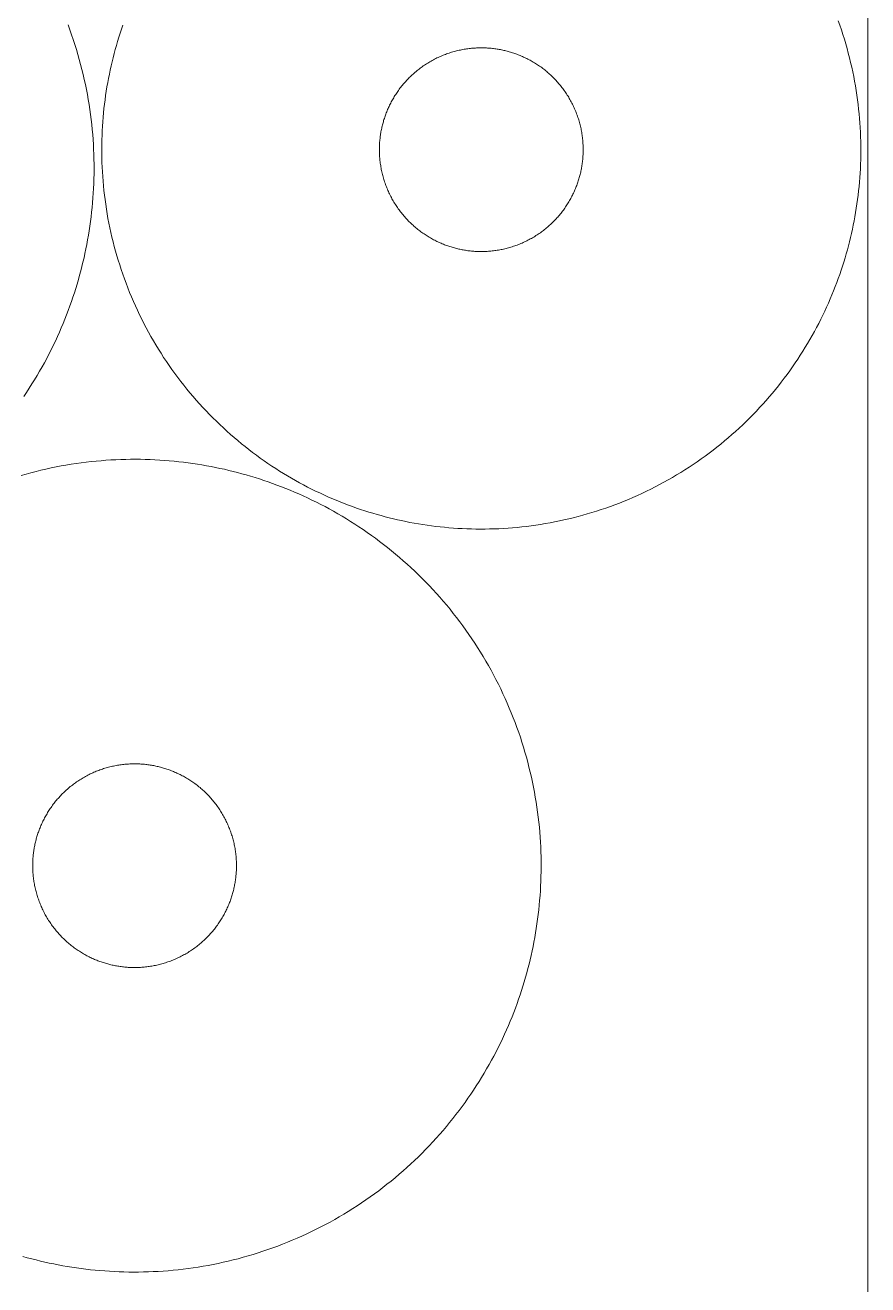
# Model space of a CAD drawing. Header units: inches. Extents: x -487 to 78, y 105 to 340.
# Drawn here: x 41.9 to 78.1, y 243 to 297.2 of the extents above; entities that cross this region are included whole.
import ezdxf

# ---------------------------------------------------------------- set-up
doc = ezdxf.new("R2010")
doc.units = ezdxf.units.IN
doc.header["$MEASUREMENT"] = 0
doc.layers.add('Capa 1', color=7, linetype='Continuous')
doc.layers.add('Capa 3', color=150, linetype='Continuous')

msp = doc.modelspace()

# ---------------------------------------------------------------- linework, layer by layer
at = {"layer": 'Capa 1', "color": 28, "lineweight": 9, "true_color": 0x11100b}
for points in [[(41.834, 281.193), (41.954, 281.372), (42.071, 281.552), (42.186, 281.733), (42.298, 281.914), (42.407, 282.097), (42.514, 282.28), (42.621, 282.464), (42.722, 282.649), (42.823, 282.834), (42.918, 283.02), (43.014, 283.206), (43.104, 283.393), (43.194, 283.58), (43.282, 283.768), (43.366, 283.956), (43.448, 284.144), (43.527, 284.332), (43.604, 284.521), (43.678, 284.709), (43.749, 284.898), (43.82, 285.087), (43.885, 285.276), (43.951, 285.465), (44.014, 285.654), (44.071, 285.842), (44.129, 286.031), (44.183, 286.219), (44.238, 286.407), (44.287, 286.595), (44.336, 286.783), (44.38, 286.971), (44.426, 287.16), (44.467, 287.351), (44.508, 287.543), (44.547, 287.736), (44.582, 287.931), (44.615, 288.127), (44.648, 288.324), (44.678, 288.522), (44.705, 288.721), (44.73, 288.921), (44.754, 289.123), (44.773, 289.325), (44.792, 289.529), (44.809, 289.734), (44.822, 289.939), (44.836, 290.145), (44.844, 290.352), (44.85, 290.561), (44.855, 290.769), (44.858, 290.979), (44.855, 291.19), (44.853, 291.401), (44.847, 291.612), (44.839, 291.824), (44.828, 292.037), (44.814, 292.25), (44.798, 292.464), (44.779, 292.678), (44.757, 292.892), (44.732, 293.107), (44.705, 293.322), (44.675, 293.537), (44.642, 293.752), (44.607, 293.968), (44.568, 294.183), (44.527, 294.399), (44.484, 294.614), (44.437, 294.829), (44.388, 295.044), (44.336, 295.259), (44.279, 295.474), (44.221, 295.688), (44.161, 295.902), (44.099, 296.115), (44.03, 296.328), (43.962, 296.541), (43.891, 296.753), (43.814, 296.964), (43.738, 297.174)], [(46.096, 297.171), (46.033, 296.995), (45.975, 296.819), (45.921, 296.643), (45.866, 296.467), (45.817, 296.291), (45.768, 296.115), (45.719, 295.94), (45.675, 295.765), (45.631, 295.589), (45.59, 295.412), (45.552, 295.234), (45.514, 295.055), (45.478, 294.875), (45.445, 294.693), (45.413, 294.51), (45.382, 294.326), (45.355, 294.141), (45.331, 293.955), (45.306, 293.768), (45.284, 293.58), (45.265, 293.391), (45.249, 293.201), (45.232, 293.01), (45.219, 292.818), (45.208, 292.625), (45.199, 292.432), (45.194, 292.238), (45.188, 292.043), (45.188, 291.847), (45.188, 291.651), (45.191, 291.454), (45.197, 291.256), (45.205, 291.058), (45.216, 290.859), (45.23, 290.66), (45.243, 290.461), (45.262, 290.261), (45.281, 290.061), (45.306, 289.86), (45.331, 289.66), (45.358, 289.459), (45.388, 289.258), (45.421, 289.057), (45.456, 288.856), (45.494, 288.655), (45.536, 288.454), (45.579, 288.253), (45.626, 288.052), (45.675, 287.852), (45.727, 287.651), (45.781, 287.451), (45.839, 287.251), (45.896, 287.052), (45.959, 286.854), (46.024, 286.655), (46.09, 286.457), (46.161, 286.26), (46.232, 286.064), (46.309, 285.868), (46.385, 285.673), (46.467, 285.479), (46.549, 285.286), (46.634, 285.094), (46.721, 284.902), (46.811, 284.712), (46.904, 284.523), (47, 284.335), (47.098, 284.147), (47.199, 283.962), (47.3, 283.777), (47.407, 283.594), (47.513, 283.412), (47.625, 283.232), (47.737, 283.053), (47.849, 282.876), (47.967, 282.7), (48.087, 282.525), (48.207, 282.353), (48.33, 282.182), (48.456, 282.012), (48.584, 281.845), (48.713, 281.679), (48.844, 281.515), (48.978, 281.353), (49.114, 281.193), (49.251, 281.034), (49.39, 280.878), (49.532, 280.724), (49.674, 280.571), (49.819, 280.421), (49.967, 280.273), (50.114, 280.127), (50.262, 279.983), (50.415, 279.841), (50.568, 279.701), (50.721, 279.564), (50.876, 279.429), (51.032, 279.296), (51.191, 279.165), (51.352, 279.037), (51.51, 278.911), (51.674, 278.787), (51.835, 278.665), (51.999, 278.546), (52.166, 278.429), (52.333, 278.315), (52.499, 278.203), (52.666, 278.093), (52.835, 277.986), (53.005, 277.881), (53.174, 277.778), (53.346, 277.678), (53.518, 277.58), (53.69, 277.485), (53.862, 277.392), (54.037, 277.301), (54.209, 277.213), (54.384, 277.127), (54.559, 277.044), (54.734, 276.963), (54.911, 276.884), (55.086, 276.807), (55.261, 276.733), (55.439, 276.662), (55.614, 276.592), (55.791, 276.525), (55.966, 276.461), (56.143, 276.398), (56.318, 276.338), (56.496, 276.28), (56.671, 276.224), (56.848, 276.171), (57.023, 276.119), (57.198, 276.07), (57.376, 276.023), (57.55, 275.979), (57.725, 275.936), (57.903, 275.895), (58.08, 275.855), (58.258, 275.818), (58.438, 275.782), (58.621, 275.749), (58.804, 275.717), (58.987, 275.687), (59.173, 275.659), (59.359, 275.633), (59.545, 275.61), (59.733, 275.588), (59.925, 275.569), (60.113, 275.551), (60.304, 275.536), (60.495, 275.523), (60.689, 275.512), (60.883, 275.504), (61.077, 275.498), (61.271, 275.493), (61.468, 275.492), (61.665, 275.493), (61.861, 275.496), (62.058, 275.501), (62.255, 275.509), (62.454, 275.519), (62.654, 275.532), (62.853, 275.548), (63.053, 275.565), (63.252, 275.586), (63.454, 275.609), (63.654, 275.634), (63.856, 275.662), (64.055, 275.693), (64.257, 275.726), (64.459, 275.761), (64.659, 275.8), (64.861, 275.841), (65.06, 275.884), (65.263, 275.93), (65.462, 275.979), (65.664, 276.03), (65.864, 276.085), (66.063, 276.141), (66.262, 276.2), (66.462, 276.262), (66.659, 276.327), (66.858, 276.394), (67.055, 276.464), (67.251, 276.537), (67.445, 276.612), (67.642, 276.689), (67.836, 276.769), (68.027, 276.853), (68.221, 276.938), (68.413, 277.026), (68.601, 277.116), (68.792, 277.209), (68.981, 277.304), (69.167, 277.403), (69.352, 277.503), (69.538, 277.605), (69.721, 277.711), (69.901, 277.818), (70.082, 277.928), (70.262, 278.04), (70.44, 278.155), (70.614, 278.271), (70.789, 278.39), (70.961, 278.511), (71.134, 278.635), (71.303, 278.76), (71.47, 278.887), (71.636, 279.017), (71.8, 279.149), (71.961, 279.282), (72.123, 279.418), (72.281, 279.555), (72.437, 279.694), (72.59, 279.836), (72.743, 279.978), (72.893, 280.123), (73.04, 280.269), (73.188, 280.417), (73.333, 280.567), (73.472, 280.718), (73.614, 280.87), (73.751, 281.024), (73.885, 281.18), (74.018, 281.337), (74.15, 281.495), (74.278, 281.654), (74.404, 281.815), (74.527, 281.977), (74.65, 282.14), (74.767, 282.304), (74.884, 282.469), (74.999, 282.635), (75.111, 282.802), (75.22, 282.97), (75.327, 283.139), (75.433, 283.309), (75.535, 283.479), (75.636, 283.65), (75.734, 283.822), (75.83, 283.994), (75.923, 284.167), (76.013, 284.34), (76.1, 284.514), (76.188, 284.689), (76.27, 284.864), (76.351, 285.039), (76.431, 285.214), (76.507, 285.39), (76.581, 285.566), (76.652, 285.742), (76.723, 285.918), (76.788, 286.094), (76.854, 286.27), (76.917, 286.447), (76.977, 286.623), (77.034, 286.799), (77.089, 286.975), (77.144, 287.151), (77.196, 287.327), (77.245, 287.503), (77.291, 287.678), (77.335, 287.853), (77.379, 288.029), (77.42, 288.206), (77.458, 288.384), (77.496, 288.563), (77.532, 288.743), (77.564, 288.925), (77.597, 289.108), (77.627, 289.291), (77.655, 289.476), (77.679, 289.663), (77.704, 289.85), (77.726, 290.038), (77.745, 290.227), (77.764, 290.417), (77.777, 290.608), (77.791, 290.8), (77.802, 290.992), (77.81, 291.186), (77.816, 291.38), (77.821, 291.575), (77.821, 291.771), (77.821, 291.967), (77.819, 292.164), (77.813, 292.362), (77.805, 292.56), (77.794, 292.758), (77.783, 292.957), (77.767, 293.157), (77.747, 293.357), (77.728, 293.557), (77.707, 293.757), (77.679, 293.958), (77.652, 294.159), (77.622, 294.36), (77.589, 294.561), (77.554, 294.762), (77.515, 294.963), (77.474, 295.164), (77.431, 295.365), (77.384, 295.566), (77.335, 295.766), (77.283, 295.967), (77.228, 296.167), (77.174, 296.367), (77.114, 296.566), (77.051, 296.765), (76.988, 296.963), (76.92, 297.16), (76.849, 297.358)], [(62.566, 296.059), (62.615, 296.047), (62.662, 296.034), (62.708, 296.021), (62.755, 296.007), (62.804, 295.993), (62.85, 295.978), (62.897, 295.962), (62.946, 295.946), (62.992, 295.929), (63.039, 295.912), (63.088, 295.894), (63.135, 295.875), (63.181, 295.856), (63.227, 295.836), (63.276, 295.816), (63.323, 295.795), (63.369, 295.773), (63.416, 295.751), (63.462, 295.728), (63.512, 295.704), (63.558, 295.68), (63.604, 295.654), (63.651, 295.629), (63.695, 295.603), (63.741, 295.576), (63.787, 295.548), (63.834, 295.52), (63.878, 295.491), (63.924, 295.462), (63.968, 295.432), (64.011, 295.401), (64.058, 295.369), (64.102, 295.337), (64.145, 295.305), (64.189, 295.272), (64.233, 295.238), (64.274, 295.203), (64.317, 295.168), (64.358, 295.133), (64.399, 295.096), (64.443, 295.059), (64.484, 295.022), (64.522, 294.984), (64.563, 294.945), (64.604, 294.906), (64.642, 294.866), (64.681, 294.826), (64.719, 294.785), (64.757, 294.744), (64.796, 294.702), (64.831, 294.659), (64.869, 294.616), (64.905, 294.573), (64.94, 294.528), (64.973, 294.484), (65.009, 294.439), (65.041, 294.394), (65.074, 294.348), (65.107, 294.301), (65.14, 294.254), (65.17, 294.207), (65.203, 294.16), (65.233, 294.112), (65.263, 294.063), (65.29, 294.014), (65.317, 293.965), (65.345, 293.916), (65.372, 293.866), (65.399, 293.815), (65.424, 293.765), (65.451, 293.715), (65.473, 293.663), (65.498, 293.612), (65.519, 293.56), (65.544, 293.508), (65.563, 293.456), (65.585, 293.404), (65.604, 293.351), (65.626, 293.299), (65.642, 293.246), (65.662, 293.193), (65.678, 293.139), (65.694, 293.086), (65.711, 293.033), (65.727, 292.979), (65.741, 292.925), (65.754, 292.871), (65.768, 292.818), (65.782, 292.764), (65.793, 292.71), (65.803, 292.656), (65.814, 292.602), (65.823, 292.548), (65.831, 292.494), (65.839, 292.44), (65.847, 292.386), (65.856, 292.332), (65.861, 292.278), (65.866, 292.225), (65.872, 292.171), (65.875, 292.117), (65.877, 292.064), (65.88, 292.011), (65.883, 291.957), (65.886, 291.904), (65.886, 291.851), (65.886, 291.799), (65.886, 291.746), (65.886, 291.694), (65.883, 291.642), (65.88, 291.59), (65.877, 291.538), (65.875, 291.487), (65.869, 291.435), (65.866, 291.384), (65.861, 291.334), (65.856, 291.283), (65.847, 291.233), (65.842, 291.183), (65.834, 291.133), (65.825, 291.084), (65.817, 291.035), (65.809, 290.986), (65.798, 290.938), (65.787, 290.889), (65.779, 290.841), (65.768, 290.794), (65.754, 290.747), (65.743, 290.7), (65.73, 290.653), (65.716, 290.606), (65.703, 290.559), (65.689, 290.511), (65.675, 290.464), (65.659, 290.417), (65.642, 290.37), (65.626, 290.322), (65.61, 290.275), (65.59, 290.227), (65.571, 290.18), (65.552, 290.133), (65.533, 290.086), (65.511, 290.038), (65.492, 289.991), (65.47, 289.944), (65.446, 289.897), (65.424, 289.851), (65.399, 289.804), (65.375, 289.757), (65.35, 289.711), (65.325, 289.665), (65.298, 289.619), (65.271, 289.573), (65.243, 289.527), (65.216, 289.481), (65.186, 289.436), (65.159, 289.391), (65.129, 289.346), (65.096, 289.301), (65.066, 289.257), (65.033, 289.213), (65, 289.169), (64.968, 289.126), (64.935, 289.083), (64.899, 289.04), (64.864, 288.997), (64.828, 288.955), (64.793, 288.914), (64.754, 288.872), (64.719, 288.831), (64.681, 288.791), (64.642, 288.751), (64.601, 288.711), (64.563, 288.672), (64.522, 288.633), (64.481, 288.594), (64.44, 288.557), (64.397, 288.519), (64.356, 288.482), (64.312, 288.446), (64.268, 288.41), (64.224, 288.375), (64.181, 288.34), (64.134, 288.306), (64.091, 288.272), (64.044, 288.239), (63.998, 288.206), (63.951, 288.174), (63.902, 288.143), (63.856, 288.112), (63.807, 288.082), (63.76, 288.053), (63.711, 288.024), (63.662, 287.996), (63.613, 287.968), (63.563, 287.941), (63.512, 287.915), (63.462, 287.889), (63.41, 287.864), (63.359, 287.84), (63.309, 287.816), (63.258, 287.794), (63.205, 287.771), (63.154, 287.75), (63.099, 287.729), (63.047, 287.709), (62.995, 287.689), (62.943, 287.671), (62.889, 287.653), (62.837, 287.635), (62.782, 287.618), (62.727, 287.603), (62.676, 287.587), (62.621, 287.573), (62.569, 287.559), (62.514, 287.546), (62.46, 287.534), (62.405, 287.522), (62.353, 287.511), (62.299, 287.501), (62.244, 287.491), (62.189, 287.482), (62.137, 287.474), (62.083, 287.467), (62.028, 287.46), (61.973, 287.454), (61.921, 287.448), (61.867, 287.443), (61.812, 287.439), (61.76, 287.436), (61.706, 287.433), (61.654, 287.431), (61.599, 287.429), (61.547, 287.429), (61.495, 287.428), (61.443, 287.429), (61.389, 287.43), (61.337, 287.431), (61.285, 287.434), (61.233, 287.436), (61.184, 287.44), (61.132, 287.444), (61.08, 287.449), (61.031, 287.454), (60.979, 287.46), (60.93, 287.466), (60.878, 287.473), (60.829, 287.481), (60.78, 287.489), (60.73, 287.497), (60.681, 287.506), (60.635, 287.516), (60.586, 287.526), (60.536, 287.537), (60.49, 287.547), (60.444, 287.559), (60.397, 287.571), (60.348, 287.583), (60.302, 287.597), (60.255, 287.611), (60.209, 287.625), (60.159, 287.64), (60.113, 287.655), (60.066, 287.671), (60.017, 287.688), (59.971, 287.706), (59.925, 287.724), (59.875, 287.742), (59.829, 287.762), (59.782, 287.782), (59.736, 287.802), (59.687, 287.823), (59.64, 287.845), (59.594, 287.867), (59.547, 287.891), (59.501, 287.914), (59.455, 287.938), (59.408, 287.963), (59.362, 287.989), (59.315, 288.015), (59.269, 288.042), (59.222, 288.07), (59.179, 288.098), (59.132, 288.127), (59.086, 288.156), (59.042, 288.186), (58.998, 288.217), (58.955, 288.248), (58.908, 288.28), (58.864, 288.313), (58.821, 288.346), (58.78, 288.38), (58.736, 288.415), (58.692, 288.449), (58.651, 288.485), (58.61, 288.522), (58.57, 288.559), (58.528, 288.596), (58.487, 288.634), (58.447, 288.673), (58.408, 288.712), (58.367, 288.752), (58.329, 288.792), (58.291, 288.833), (58.253, 288.874), (58.214, 288.916), (58.179, 288.959), (58.143, 289.002), (58.105, 289.045), (58.072, 289.089), (58.037, 289.134), (58.001, 289.179), (57.968, 289.224), (57.936, 289.27), (57.903, 289.317), (57.87, 289.363), (57.84, 289.411), (57.81, 289.458), (57.777, 289.506), (57.75, 289.554), (57.72, 289.603), (57.693, 289.653), (57.665, 289.702), (57.638, 289.752), (57.611, 289.802), (57.586, 289.853), (57.561, 289.904), (57.537, 289.955), (57.512, 290.006), (57.49, 290.058), (57.468, 290.109), (57.447, 290.162), (57.425, 290.214), (57.406, 290.267), (57.387, 290.319), (57.367, 290.372), (57.348, 290.425), (57.332, 290.479), (57.316, 290.532), (57.299, 290.585), (57.283, 290.639), (57.269, 290.693), (57.255, 290.746), (57.242, 290.8), (57.231, 290.854), (57.217, 290.908), (57.206, 290.962), (57.198, 291.016), (57.187, 291.07), (57.179, 291.124), (57.171, 291.178), (57.162, 291.232), (57.157, 291.286), (57.149, 291.34), (57.143, 291.393), (57.141, 291.447), (57.135, 291.5), (57.132, 291.554), (57.13, 291.607), (57.127, 291.661), (57.124, 291.714), (57.124, 291.767), (57.124, 291.819), (57.124, 291.872), (57.127, 291.924), (57.127, 291.976), (57.13, 292.028), (57.132, 292.08), (57.135, 292.131), (57.141, 292.183), (57.146, 292.234), (57.152, 292.285), (57.157, 292.335), (57.162, 292.385), (57.171, 292.435), (57.176, 292.485), (57.184, 292.534), (57.193, 292.583), (57.204, 292.632), (57.212, 292.68), (57.223, 292.728), (57.234, 292.776), (57.245, 292.824), (57.255, 292.871), (57.266, 292.918), (57.28, 292.965), (57.294, 293.012), (57.307, 293.059), (57.321, 293.107), (57.337, 293.154), (57.351, 293.201), (57.367, 293.249), (57.384, 293.296), (57.403, 293.343), (57.419, 293.39), (57.438, 293.438), (57.458, 293.485), (57.477, 293.532), (57.498, 293.58), (57.521, 293.626), (57.542, 293.673), (57.564, 293.72), (57.586, 293.767), (57.611, 293.814), (57.635, 293.861), (57.66, 293.907), (57.684, 293.953), (57.712, 293.999), (57.739, 294.045), (57.766, 294.091), (57.794, 294.137), (57.824, 294.182), (57.854, 294.227), (57.884, 294.272), (57.914, 294.317), (57.944, 294.361), (57.977, 294.405), (58.009, 294.448), (58.042, 294.492), (58.075, 294.535), (58.111, 294.578), (58.146, 294.62), (58.182, 294.662), (58.217, 294.704), (58.255, 294.746), (58.291, 294.787), (58.329, 294.827), (58.37, 294.867), (58.408, 294.907), (58.447, 294.946), (58.487, 294.985), (58.528, 295.024), (58.57, 295.061), (58.613, 295.099), (58.654, 295.136), (58.698, 295.172), (58.742, 295.208), (58.785, 295.243), (58.829, 295.278), (58.876, 295.312), (58.922, 295.346), (58.966, 295.379), (59.012, 295.412), (59.059, 295.443), (59.108, 295.475), (59.154, 295.505), (59.203, 295.536), (59.25, 295.565), (59.299, 295.594), (59.348, 295.622), (59.397, 295.65), (59.449, 295.677), (59.498, 295.703), (59.55, 295.729), (59.599, 295.754), (59.651, 295.778), (59.703, 295.801), (59.755, 295.824), (59.807, 295.846), (59.859, 295.868), (59.911, 295.889), (59.963, 295.909), (60.015, 295.929), (60.069, 295.947), (60.121, 295.965), (60.176, 295.983), (60.228, 295.999), (60.282, 296.015), (60.334, 296.031), (60.389, 296.045), (60.444, 296.059), (60.495, 296.072), (60.55, 296.084), (60.605, 296.096), (60.659, 296.107), (60.711, 296.117), (60.766, 296.127), (60.821, 296.136), (60.875, 296.144), (60.927, 296.151), (60.982, 296.158), (61.036, 296.164), (61.088, 296.17), (61.143, 296.175), (61.198, 296.179), (61.249, 296.182), (61.304, 296.185), (61.356, 296.187), (61.411, 296.188), (61.463, 296.19), (61.514, 296.19), (61.569, 296.189), (61.621, 296.188), (61.673, 296.186), (61.725, 296.184), (61.777, 296.181), (61.829, 296.178), (61.878, 296.174), (61.93, 296.169), (61.982, 296.164), (62.031, 296.158), (62.083, 296.152), (62.132, 296.144), (62.181, 296.137), (62.23, 296.129), (62.279, 296.121), (62.329, 296.112), (62.378, 296.102), (62.424, 296.092), (62.473, 296.081), (62.52, 296.071), (62.566, 296.059)], [(50.838, 277.972), (50.65, 278.018), (50.458, 278.062), (50.27, 278.104), (50.076, 278.144), (49.885, 278.182), (49.688, 278.219), (49.494, 278.252), (49.297, 278.284), (49.098, 278.314), (48.898, 278.342), (48.699, 278.367), (48.497, 278.39), (48.295, 278.411), (48.09, 278.43), (47.885, 278.446), (47.68, 278.46), (47.475, 278.472), (47.268, 278.481), (47.06, 278.488), (46.85, 278.492), (46.639, 278.494), (46.429, 278.493), (46.219, 278.489), (46.008, 278.484), (45.795, 278.475), (45.582, 278.464), (45.369, 278.45), (45.156, 278.434), (44.943, 278.415), (44.727, 278.393), (44.514, 278.368), (44.298, 278.341), (44.082, 278.311), (43.866, 278.279), (43.65, 278.243), (43.437, 278.205), (43.222, 278.164), (43.006, 278.12), (42.79, 278.074), (42.574, 278.024), (42.361, 277.972), (42.145, 277.917), (41.932, 277.859), (41.716, 277.798)], [(41.798, 244.208), (41.987, 244.156), (42.175, 244.105), (42.361, 244.057), (42.55, 244.012), (42.741, 243.968), (42.929, 243.926), (43.123, 243.885), (43.314, 243.848), (43.511, 243.811), (43.705, 243.777), (43.902, 243.745), (44.101, 243.716), (44.301, 243.688), (44.5, 243.662), (44.702, 243.639), (44.904, 243.619), (45.109, 243.6), (45.314, 243.584), (45.519, 243.57), (45.724, 243.558), (45.932, 243.549), (46.139, 243.542), (46.35, 243.538), (46.56, 243.536), (46.768, 243.537), (46.981, 243.54), (47.191, 243.546), (47.404, 243.555), (47.617, 243.566), (47.83, 243.58), (48.043, 243.596), (48.257, 243.615), (48.472, 243.637), (48.685, 243.661), (48.901, 243.688), (49.117, 243.718), (49.333, 243.751), (49.546, 243.787), (49.762, 243.825), (49.978, 243.866), (50.193, 243.91), (50.409, 243.956), (50.625, 244.006), (50.838, 244.058), (51.054, 244.113), (51.267, 244.171), (51.48, 244.232), (51.696, 244.295), (51.909, 244.362), (52.119, 244.431), (52.333, 244.503), (52.543, 244.578), (52.753, 244.655), (52.963, 244.736), (53.171, 244.819), (53.379, 244.905), (53.586, 244.993), (53.794, 245.085), (53.999, 245.179), (54.201, 245.276), (54.403, 245.376), (54.605, 245.478), (54.808, 245.583), (55.004, 245.69), (55.204, 245.8), (55.398, 245.913), (55.594, 246.028), (55.786, 246.146), (55.98, 246.266), (56.168, 246.388), (56.357, 246.514), (56.545, 246.641), (56.728, 246.771), (56.911, 246.902), (57.094, 247.037), (57.272, 247.174), (57.449, 247.312), (57.627, 247.453), (57.799, 247.596), (57.971, 247.742), (58.141, 247.889), (58.31, 248.038), (58.474, 248.189), (58.638, 248.342), (58.799, 248.497), (58.957, 248.653), (59.113, 248.812), (59.266, 248.972), (59.419, 249.134), (59.569, 249.297), (59.717, 249.462), (59.862, 249.629), (60.004, 249.797), (60.143, 249.966), (60.28, 250.137), (60.416, 250.309), (60.547, 250.483), (60.678, 250.657), (60.807, 250.833), (60.933, 251.01), (61.053, 251.188), (61.173, 251.367), (61.29, 251.547), (61.408, 251.728), (61.52, 251.909), (61.629, 252.092), (61.736, 252.275), (61.842, 252.459), (61.943, 252.644), (62.042, 252.829), (62.14, 253.015), (62.236, 253.201), (62.326, 253.388), (62.416, 253.575), (62.503, 253.763), (62.588, 253.951), (62.67, 254.139), (62.749, 254.327), (62.826, 254.516), (62.899, 254.704), (62.971, 254.893), (63.042, 255.082), (63.107, 255.271), (63.173, 255.46), (63.233, 255.648), (63.293, 255.837), (63.35, 256.026), (63.405, 256.214), (63.46, 256.402), (63.509, 256.59), (63.558, 256.777), (63.602, 256.965), (63.645, 257.155), (63.689, 257.346), (63.73, 257.538), (63.768, 257.731), (63.804, 257.926), (63.837, 258.121), (63.869, 258.318), (63.899, 258.516), (63.927, 258.716), (63.951, 258.916), (63.976, 259.118), (63.995, 259.32), (64.014, 259.524), (64.031, 259.728), (64.044, 259.934), (64.055, 260.14), (64.066, 260.347), (64.071, 260.556), (64.077, 260.764), (64.077, 260.974), (64.077, 261.184), (64.074, 261.395), (64.069, 261.607), (64.061, 261.819), (64.05, 262.032), (64.036, 262.245), (64.02, 262.459), (64.001, 262.673), (63.979, 262.887), (63.954, 263.102), (63.927, 263.317), (63.897, 263.532), (63.864, 263.747), (63.828, 263.963), (63.79, 264.178), (63.749, 264.394), (63.705, 264.609), (63.659, 264.824), (63.61, 265.039), (63.555, 265.254), (63.501, 265.469), (63.443, 265.683), (63.383, 265.897), (63.32, 266.11), (63.252, 266.323), (63.184, 266.536), (63.113, 266.748), (63.036, 266.959), (62.96, 267.169), (62.878, 267.379), (62.796, 267.588), (62.708, 267.795), (62.621, 268.002), (62.528, 268.208), (62.435, 268.413), (62.34, 268.617), (62.238, 268.82), (62.137, 269.022), (62.031, 269.222), (61.924, 269.421), (61.815, 269.618), (61.7, 269.815), (61.586, 270.009), (61.468, 270.202), (61.348, 270.394), (61.225, 270.584), (61.102, 270.773), (60.974, 270.959), (60.842, 271.144), (60.711, 271.328), (60.577, 271.509), (60.441, 271.688), (60.302, 271.866), (60.162, 272.042), (60.017, 272.215), (59.873, 272.387), (59.725, 272.557), (59.577, 272.724), (59.425, 272.889), (59.272, 273.052), (59.119, 273.213), (58.96, 273.372), (58.802, 273.529), (58.643, 273.683), (58.479, 273.835), (58.318, 273.984), (58.151, 274.131), (57.985, 274.276), (57.818, 274.419), (57.649, 274.559), (57.477, 274.696), (57.305, 274.832), (57.132, 274.964), (56.958, 275.094), (56.78, 275.222), (56.605, 275.347), (56.428, 275.469), (56.247, 275.59), (56.067, 275.707), (55.887, 275.822), (55.704, 275.935), (55.523, 276.044), (55.34, 276.152), (55.155, 276.256), (54.971, 276.359), (54.786, 276.458), (54.6, 276.555), (54.414, 276.65), (54.226, 276.742), (54.04, 276.831), (53.851, 276.918), (53.663, 277.002), (53.474, 277.084), (53.289, 277.164), (53.097, 277.24), (52.909, 277.315), (52.72, 277.387), (52.532, 277.456), (52.343, 277.523), (52.155, 277.587), (51.966, 277.649), (51.778, 277.709), (51.589, 277.766), (51.401, 277.821), (51.212, 277.874), (51.024, 277.924), (50.838, 277.972)], [(47.661, 265.265), (47.707, 265.253), (47.757, 265.24), (47.803, 265.227), (47.849, 265.213), (47.896, 265.199), (47.945, 265.184), (47.991, 265.168), (48.038, 265.152), (48.087, 265.136), (48.134, 265.118), (48.18, 265.1), (48.229, 265.081), (48.276, 265.062), (48.322, 265.043), (48.371, 265.022), (48.418, 265.001), (48.464, 264.979), (48.511, 264.956), (48.557, 264.933), (48.603, 264.91), (48.65, 264.885), (48.696, 264.861), (48.743, 264.835), (48.789, 264.809), (48.836, 264.782), (48.882, 264.754), (48.926, 264.726), (48.972, 264.697), (49.019, 264.668), (49.062, 264.638), (49.106, 264.607), (49.153, 264.576), (49.196, 264.544), (49.24, 264.511), (49.284, 264.478), (49.325, 264.444), (49.368, 264.409), (49.412, 264.374), (49.453, 264.338), (49.494, 264.302), (49.535, 264.265), (49.576, 264.228), (49.617, 264.19), (49.658, 264.151), (49.699, 264.112), (49.737, 264.072), (49.775, 264.032), (49.814, 263.991), (49.852, 263.949), (49.89, 263.908), (49.926, 263.865), (49.961, 263.822), (49.999, 263.778), (50.035, 263.734), (50.068, 263.69), (50.103, 263.645), (50.136, 263.599), (50.169, 263.554), (50.202, 263.507), (50.234, 263.46), (50.264, 263.413), (50.297, 263.366), (50.327, 263.318), (50.355, 263.269), (50.385, 263.22), (50.412, 263.171), (50.439, 263.122), (50.467, 263.072), (50.494, 263.022), (50.519, 262.971), (50.543, 262.92), (50.568, 262.869), (50.592, 262.818), (50.614, 262.766), (50.636, 262.714), (50.658, 262.662), (50.68, 262.61), (50.699, 262.557), (50.718, 262.505), (50.737, 262.451), (50.756, 262.399), (50.773, 262.345), (50.789, 262.292), (50.805, 262.238), (50.822, 262.185), (50.835, 262.131), (50.849, 262.077), (50.863, 262.023), (50.874, 261.97), (50.887, 261.915), (50.898, 261.862), (50.906, 261.808), (50.917, 261.754), (50.925, 261.7), (50.934, 261.646), (50.942, 261.592), (50.947, 261.538), (50.956, 261.484), (50.961, 261.43), (50.967, 261.377), (50.969, 261.323), (50.972, 261.27), (50.975, 261.216), (50.978, 261.163), (50.98, 261.11), (50.98, 261.057), (50.98, 261.005), (50.98, 260.952), (50.978, 260.9), (50.978, 260.848), (50.975, 260.796), (50.972, 260.744), (50.969, 260.693), (50.964, 260.641), (50.958, 260.59), (50.956, 260.539), (50.947, 260.489), (50.942, 260.439), (50.936, 260.389), (50.928, 260.339), (50.92, 260.29), (50.912, 260.241), (50.901, 260.192), (50.893, 260.143), (50.882, 260.095), (50.871, 260.047), (50.86, 260), (50.849, 259.953), (50.838, 259.906), (50.825, 259.859), (50.811, 259.812), (50.797, 259.764), (50.784, 259.717), (50.77, 259.67), (50.753, 259.623), (50.737, 259.575), (50.721, 259.528), (50.702, 259.481), (50.685, 259.433), (50.666, 259.386), (50.647, 259.339), (50.628, 259.291), (50.606, 259.244), (50.584, 259.197), (50.562, 259.15), (50.54, 259.103), (50.519, 259.057), (50.494, 259.01), (50.469, 258.963), (50.445, 258.917), (50.42, 258.87), (50.393, 258.824), (50.366, 258.778), (50.338, 258.733), (50.311, 258.687), (50.281, 258.642), (50.253, 258.597), (50.223, 258.552), (50.191, 258.508), (50.161, 258.463), (50.128, 258.419), (50.095, 258.375), (50.062, 258.332), (50.029, 258.289), (49.994, 258.246), (49.958, 258.203), (49.923, 258.161), (49.887, 258.12), (49.849, 258.078), (49.814, 258.037), (49.775, 257.997), (49.735, 257.956), (49.696, 257.917), (49.658, 257.878), (49.617, 257.839), (49.576, 257.8), (49.535, 257.762), (49.491, 257.725), (49.45, 257.688), (49.407, 257.652), (49.363, 257.616), (49.319, 257.581), (49.275, 257.546), (49.229, 257.512), (49.185, 257.478), (49.139, 257.445), (49.092, 257.412), (49.046, 257.381), (48.997, 257.349), (48.95, 257.318), (48.901, 257.288), (48.855, 257.259), (48.806, 257.23), (48.757, 257.202), (48.707, 257.174), (48.655, 257.147), (48.606, 257.121), (48.557, 257.095), (48.505, 257.07), (48.453, 257.046), (48.401, 257.022), (48.349, 256.999), (48.3, 256.977), (48.246, 256.956), (48.194, 256.935), (48.142, 256.915), (48.09, 256.895), (48.035, 256.877), (47.983, 256.859), (47.929, 256.841), (47.877, 256.825), (47.822, 256.808), (47.77, 256.793), (47.716, 256.779), (47.661, 256.765), (47.609, 256.752), (47.554, 256.74), (47.5, 256.728), (47.445, 256.717), (47.393, 256.707), (47.339, 256.697), (47.284, 256.688), (47.229, 256.68), (47.177, 256.672), (47.123, 256.666), (47.068, 256.659), (47.016, 256.654), (46.962, 256.649), (46.907, 256.645), (46.855, 256.642), (46.8, 256.639), (46.748, 256.637), (46.694, 256.635), (46.642, 256.634), (46.59, 256.634), (46.535, 256.635), (46.483, 256.636), (46.432, 256.637), (46.38, 256.64), (46.328, 256.643), (46.276, 256.646), (46.227, 256.65), (46.175, 256.655), (46.123, 256.66), (46.074, 256.666), (46.024, 256.672), (45.973, 256.679), (45.923, 256.687), (45.874, 256.695), (45.825, 256.703), (45.776, 256.712), (45.727, 256.722), (45.68, 256.732), (45.631, 256.742), (45.585, 256.753), (45.538, 256.765), (45.492, 256.777), (45.443, 256.79), (45.396, 256.803), (45.35, 256.816), (45.301, 256.831), (45.254, 256.846), (45.208, 256.861), (45.161, 256.878), (45.112, 256.894), (45.066, 256.912), (45.019, 256.929), (44.97, 256.948), (44.924, 256.967), (44.877, 256.987), (44.828, 257.008), (44.781, 257.029), (44.735, 257.051), (44.689, 257.073), (44.642, 257.096), (44.596, 257.12), (44.547, 257.144), (44.5, 257.169), (44.456, 257.195), (44.41, 257.221), (44.364, 257.248), (44.317, 257.276), (44.271, 257.304), (44.227, 257.332), (44.18, 257.362), (44.137, 257.392), (44.093, 257.423), (44.047, 257.454), (44.003, 257.486), (43.959, 257.519), (43.916, 257.552), (43.875, 257.586), (43.831, 257.62), (43.787, 257.655), (43.746, 257.691), (43.705, 257.727), (43.661, 257.764), (43.623, 257.802), (43.582, 257.84), (43.541, 257.879), (43.5, 257.918), (43.462, 257.958), (43.424, 257.998), (43.386, 258.039), (43.347, 258.08), (43.309, 258.122), (43.273, 258.165), (43.235, 258.208), (43.2, 258.251), (43.164, 258.295), (43.131, 258.34), (43.096, 258.385), (43.063, 258.43), (43.03, 258.476), (42.998, 258.522), (42.965, 258.569), (42.935, 258.616), (42.902, 258.664), (42.872, 258.712), (42.844, 258.761), (42.815, 258.809), (42.787, 258.858), (42.76, 258.908), (42.733, 258.958), (42.705, 259.008), (42.681, 259.059), (42.656, 259.11), (42.631, 259.161), (42.607, 259.212), (42.585, 259.264), (42.563, 259.316), (42.541, 259.368), (42.52, 259.42), (42.5, 259.472), (42.478, 259.525), (42.462, 259.578), (42.443, 259.631), (42.427, 259.684), (42.41, 259.738), (42.394, 259.791), (42.377, 259.845), (42.364, 259.899), (42.35, 259.952), (42.336, 260.006), (42.326, 260.06), (42.312, 260.114), (42.301, 260.168), (42.29, 260.222), (42.282, 260.276), (42.274, 260.33), (42.265, 260.384), (42.257, 260.438), (42.249, 260.492), (42.244, 260.546), (42.238, 260.599), (42.233, 260.653), (42.23, 260.707), (42.227, 260.76), (42.224, 260.813), (42.222, 260.866), (42.219, 260.919), (42.219, 260.972), (42.219, 261.025), (42.219, 261.078), (42.219, 261.13), (42.222, 261.182), (42.224, 261.234), (42.227, 261.286), (42.23, 261.337), (42.235, 261.389), (42.238, 261.44), (42.244, 261.49), (42.252, 261.541), (42.257, 261.591), (42.263, 261.641), (42.271, 261.691), (42.279, 261.74), (42.287, 261.789), (42.295, 261.838), (42.306, 261.886), (42.317, 261.935), (42.328, 261.982), (42.339, 262.03), (42.35, 262.077), (42.361, 262.124), (42.375, 262.171), (42.388, 262.218), (42.402, 262.265), (42.416, 262.312), (42.429, 262.36), (42.446, 262.407), (42.462, 262.455), (42.478, 262.502), (42.498, 262.549), (42.514, 262.597), (42.533, 262.644), (42.552, 262.691), (42.571, 262.738), (42.593, 262.785), (42.612, 262.833), (42.634, 262.88), (42.659, 262.927), (42.681, 262.973), (42.705, 263.02), (42.73, 263.066), (42.754, 263.113), (42.779, 263.159), (42.806, 263.205), (42.834, 263.251), (42.861, 263.297), (42.888, 263.342), (42.918, 263.388), (42.946, 263.433), (42.976, 263.478), (43.009, 263.522), (43.039, 263.567), (43.071, 263.611), (43.104, 263.655), (43.137, 263.698), (43.17, 263.741), (43.205, 263.784), (43.241, 263.826), (43.276, 263.869), (43.312, 263.91), (43.35, 263.952), (43.386, 263.993), (43.424, 264.033), (43.462, 264.073), (43.503, 264.113), (43.541, 264.152), (43.582, 264.191), (43.623, 264.229), (43.664, 264.267), (43.708, 264.305), (43.749, 264.341), (43.793, 264.378), (43.836, 264.414), (43.88, 264.449), (43.924, 264.484), (43.97, 264.518), (44.014, 264.552), (44.06, 264.585), (44.107, 264.617), (44.153, 264.649), (44.202, 264.681), (44.249, 264.711), (44.298, 264.742), (44.344, 264.771), (44.394, 264.8), (44.443, 264.828), (44.492, 264.856), (44.544, 264.883), (44.593, 264.909), (44.642, 264.935), (44.694, 264.959), (44.746, 264.984), (44.798, 265.007), (44.847, 265.03), (44.899, 265.053), (44.951, 265.074), (45.005, 265.095), (45.057, 265.115), (45.109, 265.135), (45.164, 265.153), (45.216, 265.171), (45.268, 265.189), (45.322, 265.205), (45.377, 265.221), (45.429, 265.236), (45.484, 265.251), (45.538, 265.265), (45.59, 265.278), (45.645, 265.29), (45.699, 265.302), (45.754, 265.313), (45.806, 265.323), (45.861, 265.333), (45.915, 265.342), (45.97, 265.35), (46.022, 265.357), (46.076, 265.364), (46.131, 265.37), (46.183, 265.376), (46.238, 265.381), (46.292, 265.385), (46.344, 265.388), (46.399, 265.391), (46.451, 265.393), (46.505, 265.395), (46.557, 265.395), (46.609, 265.395), (46.661, 265.395), (46.716, 265.394), (46.768, 265.392), (46.819, 265.39), (46.871, 265.387), (46.921, 265.384), (46.972, 265.38), (47.024, 265.375), (47.076, 265.37), (47.125, 265.364), (47.175, 265.357), (47.226, 265.351), (47.276, 265.343), (47.325, 265.335), (47.374, 265.327), (47.423, 265.318), (47.47, 265.308), (47.519, 265.298), (47.568, 265.287), (47.615, 265.276), (47.661, 265.265)]]:
    msp.add_lwpolyline(points, dxfattribs=at)
at = {"layer": 'Capa 3', "lineweight": 0}
msp.add_lwpolyline([(-391.165, 340.389), (78.122, 340.389), (78.122, 104.667), (-391.188, 104.712), (-391.165, 340.389)], dxfattribs=at)

doc.saveas('drawing.dxf')
